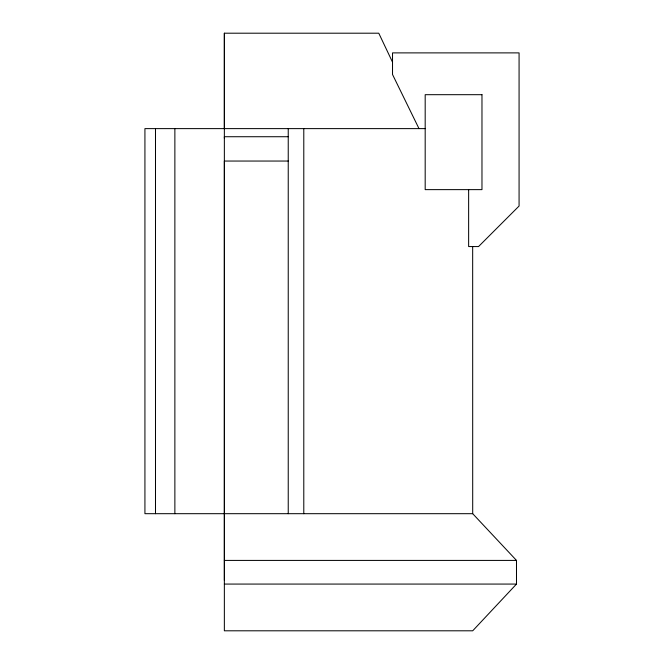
<?xml version="1.0" encoding="UTF-8"?>
<svg xmlns="http://www.w3.org/2000/svg" width="664" height="664" viewBox="0 0 664 664"><rect width="100%" height="100%" fill="white"/><g stroke="black" fill="none" stroke-linecap="round" stroke-linejoin="round"><path stroke-width="1" d="M174.873 513.687L174.873 128.617M224.357 580.353L224.357 161.045L288.234 161.045M224.357 138.245L224.357 136.726L288.234 136.726M392.524 62.167L378.771 33.2L224.357 33.2L224.357 128.617L224.357 128.111M303.788 513.687L303.788 128.617M224.357 33.2L224.357 630.8L472.702 630.8L516.492 584.071L516.492 560.416L472.702 513.687L472.668 246.568M425.184 128.617L144.926 128.617L144.926 513.687L472.702 513.687M224.357 560.416L516.492 560.416M224.357 584.071L516.492 584.071M418.992 128.617L392.524 74.492L392.524 52.888L519.074 52.888L519.074 206.039L478.536 246.568L468.635 246.568L468.635 189.63M288.234 128.617L288.234 513.687M155.492 128.617L155.492 513.687M481.973 94.686L425.184 94.686L425.184 189.63L481.973 189.63L481.973 94.686"/></g></svg>
